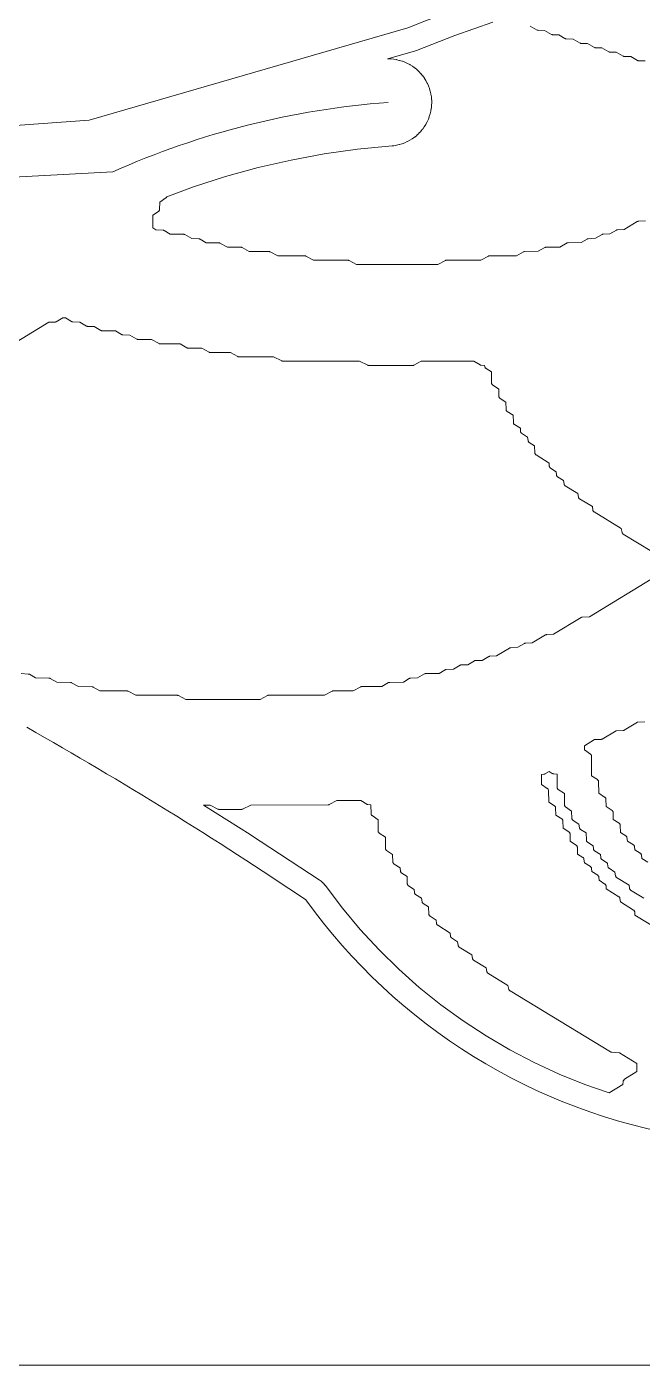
# Model space of a CAD drawing. Header units: inches. Extents: x 36 to 81.1, y 17.3 to 55.9.
# Drawn here: x 49.76 to 56.04, y 17.31 to 30.96 of the extents above; entities that cross this region are included whole.
import ezdxf

# ---------------------------------------------------------------- set-up
doc = ezdxf.new("R2010")
doc.units = ezdxf.units.IN
doc.layers.add('01_ORIGINAL_CAD', color=7, linetype='CONTINUOUS', lineweight=20)
doc.layers.add('03_ADDED_AREAS_SAME_COMPOSITION', color=7, linetype='CONTINUOUS', lineweight=15)

msp = doc.modelspace()

# ---------------------------------------------------------------- linework, layer by layer
at = {"layer": '01_ORIGINAL_CAD'}
msp.add_line((71.442, 17.312), (36.248, 17.312), dxfattribs=at)
for points in [[(53.65, 30.945, -0.14301), (60.243, 31.63, -0.286424), (65.36, 28.431), (66.481, 23.89, -0.272091), (64.9, 18.954), (63.661, 17.533)], [(53.65, 30.945), (50.4, 30.004), (48.095, 29.84), (45.427, 29.473), (42.376, 26.597), (41.758, 26.597, -0.10797), (36.248, 22.954)]]:
    msp.add_lwpolyline(points, format="xyb", dxfattribs=at)
msp.add_lwpolyline([(46.027, 28.759), (46.027, 29.23), (50.643, 29.479)], dxfattribs=at)
for centre, radius, start, end in [((54.073, 21.787), 8.422, 94.2501, 114.0352), ((27.349, -15.654), 45.391, 56.1832, 60.407), ((57.468, 25.543), 5.979, 215.6658, 260.7622)]:
    msp.add_arc(centre, radius, start, end, dxfattribs=at)
at = {"layer": '03_ADDED_AREAS_SAME_COMPOSITION'}
for points in [[(56.073, 28.978), (56, 28.974), (55.997, 28.974), (55.994, 28.973), (55.991, 28.972), (55.988, 28.971), (55.854, 28.89), (55.789, 28.888), (55.786, 28.888), (55.783, 28.887), (55.78, 28.886), (55.777, 28.885), (55.708, 28.845), (55.643, 28.844), (55.64, 28.843), (55.637, 28.843), (55.634, 28.842), (55.631, 28.84), (55.562, 28.801), (55.489, 28.797), (55.486, 28.796), (55.483, 28.796), (55.48, 28.795), (55.478, 28.793), (55.416, 28.757), (55.286, 28.756), (55.283, 28.756), (55.28, 28.755), (55.277, 28.754), (55.275, 28.753), (55.198, 28.712), (55.059, 28.71), (55.056, 28.71), (55.053, 28.709), (55.05, 28.708), (55.047, 28.707), (54.978, 28.668), (54.84, 28.666), (54.837, 28.666), (54.834, 28.665), (54.831, 28.664), (54.828, 28.663), (54.759, 28.623), (54.483, 28.623), (54.48, 28.623), (54.477, 28.622), (54.474, 28.621), (54.471, 28.62), (54.395, 28.579), (54.045, 28.578), (54.042, 28.578), (54.039, 28.577), (54.036, 28.577), (54.033, 28.575), (53.956, 28.534), (53.127, 28.534), (53.05, 28.575), (53.047, 28.576), (53.044, 28.577), (53.041, 28.578), (53.038, 28.578), (52.688, 28.578), (52.611, 28.619), (52.609, 28.62), (52.606, 28.621), (52.603, 28.622), (52.6, 28.622), (52.323, 28.622), (52.246, 28.663), (52.243, 28.664), (52.24, 28.665), (52.237, 28.666), (52.234, 28.666), (52.031, 28.666), (51.962, 28.706), (51.959, 28.707), (51.956, 28.708), (51.953, 28.709), (51.95, 28.709), (51.811, 28.711), (51.734, 28.752), (51.731, 28.753), (51.728, 28.754), (51.725, 28.754), (51.722, 28.755), (51.592, 28.755), (51.531, 28.792), (51.528, 28.793), (51.525, 28.794), (51.522, 28.795), (51.519, 28.795), (51.446, 28.799), (51.377, 28.838), (51.374, 28.84), (51.371, 28.841), (51.368, 28.841), (51.365, 28.842), (51.227, 28.843), (51.165, 28.88), (51.162, 28.881), (51.16, 28.883), (51.157, 28.883), (51.154, 28.884), (51.081, 28.887), (51.049, 28.907), (51.049, 29.036), (51.107, 29.074), (51.11, 29.076), (51.112, 29.078), (51.115, 29.081), (51.116, 29.084), (51.117, 29.087), (51.118, 29.091), (51.119, 29.094), (51.121, 29.169), (51.183, 29.212), (51.185, 29.214), (51.188, 29.217), (51.19, 29.219), (51.191, 29.222), (51.192, 29.224), (51.465, 29.325), (51.792, 29.431), (52.124, 29.522), (52.459, 29.599), (52.797, 29.661), (53.138, 29.709), (53.491, 29.743), (53.492, 29.743), (53.506, 29.745), (53.507, 29.745), (53.533, 29.749), (53.535, 29.749), (53.563, 29.756), (53.564, 29.756), (53.589, 29.764), (53.591, 29.764), (53.618, 29.774), (53.619, 29.775), (53.643, 29.786), (53.645, 29.786), (53.67, 29.8), (53.671, 29.801), (53.694, 29.815), (53.695, 29.815), (53.718, 29.832), (53.72, 29.833), (53.74, 29.85), (53.741, 29.851), (53.762, 29.87), (53.763, 29.872), (53.781, 29.891), (53.782, 29.892), (53.801, 29.914), (53.802, 29.915), (53.817, 29.937), (53.818, 29.938), (53.833, 29.962), (53.834, 29.964), (53.846, 29.987), (53.847, 29.988), (53.859, 30.014), (53.86, 30.016), (53.869, 30.04), (53.869, 30.042), (53.878, 30.069), (53.878, 30.071), (53.884, 30.096), (53.885, 30.098), (53.889, 30.126), (53.89, 30.128), (53.892, 30.154), (53.892, 30.156), (53.893, 30.185), (53.893, 30.186), (53.893, 30.212), (53.892, 30.214), (53.89, 30.243), (53.89, 30.244), (53.885, 30.27), (53.885, 30.272), (53.879, 30.3), (53.878, 30.301), (53.871, 30.326), (53.87, 30.328), (53.86, 30.355), (53.859, 30.356), (53.849, 30.38), (53.848, 30.382), (53.834, 30.407), (53.834, 30.408), (53.82, 30.431), (53.819, 30.432), (53.802, 30.456), (53.801, 30.457), (53.785, 30.477), (53.784, 30.478), (53.764, 30.499), (53.763, 30.501), (53.744, 30.518), (53.743, 30.52), (53.72, 30.538), (53.719, 30.539), (53.698, 30.554), (53.696, 30.555), (53.672, 30.57), (53.671, 30.571), (53.648, 30.583), (53.646, 30.584), (53.62, 30.596), (53.618, 30.597), (53.594, 30.606), (53.592, 30.607), (53.565, 30.615), (53.563, 30.615), (53.538, 30.621), (53.536, 30.622), (53.508, 30.627), (53.506, 30.627), (53.48, 30.629), (53.479, 30.629), (53.45, 30.63), (53.448, 30.63), (53.444, 30.63), (53.718, 30.71), (53.719, 30.71), (53.737, 30.716), (53.738, 30.717), (54.128, 30.868), (54.518, 31.003)], [(54.897, 30.964), (54.967, 30.924), (54.97, 30.923), (54.972, 30.922), (54.975, 30.921), (54.979, 30.921), (55.044, 30.919), (55.113, 30.88), (55.116, 30.878), (55.119, 30.877), (55.122, 30.877), (55.125, 30.876), (55.19, 30.875), (55.252, 30.838), (55.254, 30.837), (55.257, 30.836), (55.26, 30.835), (55.263, 30.835), (55.336, 30.831), (55.406, 30.791), (55.408, 30.79), (55.411, 30.789), (55.414, 30.788), (55.417, 30.788), (55.483, 30.786), (55.552, 30.747), (55.555, 30.746), (55.558, 30.745), (55.561, 30.744), (55.564, 30.744), (55.629, 30.742), (55.698, 30.703), (55.701, 30.701), (55.704, 30.7), (55.707, 30.7), (55.71, 30.699), (55.775, 30.698), (55.844, 30.658), (55.847, 30.657), (55.85, 30.656), (55.853, 30.655), (55.856, 30.655), (55.922, 30.653), (55.991, 30.614), (55.993, 30.613), (55.996, 30.612), (55.999, 30.611), (56.002, 30.611), (56.068, 30.609)], [(49.276, 27.512), (49.988, 27.945), (50.053, 27.947), (50.056, 27.947), (50.059, 27.948), (50.062, 27.949), (50.064, 27.95), (50.133, 27.99), (50.158, 27.99), (50.219, 27.953), (50.222, 27.952), (50.225, 27.951), (50.228, 27.95), (50.231, 27.949), (50.304, 27.946), (50.373, 27.906), (50.376, 27.905), (50.379, 27.904), (50.382, 27.903), (50.385, 27.903), (50.45, 27.901), (50.52, 27.862), (50.522, 27.86), (50.525, 27.859), (50.528, 27.859), (50.532, 27.859), (50.67, 27.857), (50.731, 27.82), (50.734, 27.819), (50.737, 27.818), (50.74, 27.817), (50.743, 27.817), (50.816, 27.813), (50.885, 27.773), (50.888, 27.772), (50.891, 27.771), (50.894, 27.77), (50.897, 27.77), (51.036, 27.768), (51.113, 27.727), (51.116, 27.726), (51.119, 27.725), (51.122, 27.725), (51.125, 27.724), (51.328, 27.724), (51.397, 27.685), (51.4, 27.683), (51.403, 27.682), (51.406, 27.682), (51.409, 27.682), (51.548, 27.68), (51.625, 27.639), (51.627, 27.638), (51.63, 27.637), (51.633, 27.636), (51.636, 27.636), (51.84, 27.635), (51.917, 27.595), (51.92, 27.593), (51.923, 27.592), (51.926, 27.592), (51.929, 27.592), (52.279, 27.591), (52.364, 27.55), (52.368, 27.548), (52.372, 27.547), (52.375, 27.547), (53.156, 27.547), (53.241, 27.506), (53.245, 27.504), (53.249, 27.503), (53.252, 27.503), (53.699, 27.504), (53.702, 27.504), (53.705, 27.504), (53.708, 27.505), (53.711, 27.507), (53.787, 27.548), (53.983, 27.548), (54.324, 27.548), (54.386, 27.511), (54.388, 27.51), (54.391, 27.509), (54.394, 27.508), (54.396, 27.508), (54.433, 27.505), (54.436, 27.49), (54.437, 27.487), (54.438, 27.484), (54.44, 27.481), (54.442, 27.478), (54.444, 27.476), (54.447, 27.474), (54.502, 27.44), (54.503, 27.327), (54.503, 27.323), (54.504, 27.32), (54.505, 27.317), (54.506, 27.314), (54.508, 27.311), (54.511, 27.308), (54.514, 27.306), (54.576, 27.264), (54.579, 27.188), (54.579, 27.185), (54.58, 27.181), (54.581, 27.178), (54.583, 27.175), (54.585, 27.173), (54.587, 27.17), (54.59, 27.168), (54.649, 27.13), (54.652, 27.055), (54.652, 27.052), (54.653, 27.048), (54.654, 27.045), (54.656, 27.042), (54.658, 27.04), (54.661, 27.037), (54.663, 27.035), (54.723, 26.997), (54.726, 26.922), (54.726, 26.919), (54.727, 26.915), (54.728, 26.912), (54.73, 26.909), (54.732, 26.907), (54.734, 26.904), (54.737, 26.902), (54.797, 26.864), (54.799, 26.833), (54.799, 26.829), (54.8, 26.826), (54.802, 26.823), (54.803, 26.82), (54.805, 26.818), (54.808, 26.815), (54.81, 26.813), (54.871, 26.775), (54.876, 26.738), (54.877, 26.735), (54.878, 26.732), (54.879, 26.729), (54.881, 26.727), (54.883, 26.724), (54.885, 26.722), (54.888, 26.72), (54.943, 26.686), (54.946, 26.612), (54.946, 26.608), (54.947, 26.605), (54.948, 26.602), (54.95, 26.599), (54.952, 26.596), (54.955, 26.594), (54.957, 26.592), (55.09, 26.509), (55.092, 26.478), (55.093, 26.475), (55.094, 26.472), (55.095, 26.468), (55.097, 26.466), (55.099, 26.463), (55.101, 26.461), (55.104, 26.459), (55.163, 26.42), (55.166, 26.389), (55.166, 26.386), (55.167, 26.383), (55.168, 26.38), (55.17, 26.377), (55.172, 26.374), (55.174, 26.372), (55.177, 26.37), (55.238, 26.331), (55.243, 26.295), (55.244, 26.292), (55.245, 26.289), (55.246, 26.286), (55.248, 26.283), (55.25, 26.281), (55.252, 26.279), (55.255, 26.277), (55.384, 26.198), (55.389, 26.162), (55.39, 26.159), (55.391, 26.156), (55.393, 26.153), (55.394, 26.15), (55.396, 26.148), (55.399, 26.146), (55.401, 26.144), (55.531, 26.065), (55.536, 26.029), (55.537, 26.026), (55.538, 26.023), (55.539, 26.02), (55.541, 26.017), (55.543, 26.015), (55.545, 26.013), (55.548, 26.011), (55.825, 25.843), (55.834, 25.801), (55.835, 25.798), (55.837, 25.795), (55.839, 25.792), (55.841, 25.79), (55.843, 25.787), (55.846, 25.785), (56.285, 25.52)], [(56.191, 25.362), (55.501, 24.942), (55.428, 24.938), (55.425, 24.938), (55.422, 24.937), (55.419, 24.936), (55.417, 24.935), (55.136, 24.765), (55.063, 24.761), (55.06, 24.76), (55.057, 24.76), (55.055, 24.759), (55.052, 24.757), (54.918, 24.676), (54.852, 24.674), (54.849, 24.674), (54.846, 24.673), (54.843, 24.672), (54.841, 24.671), (54.772, 24.631), (54.699, 24.627), (54.696, 24.627), (54.693, 24.626), (54.69, 24.625), (54.687, 24.624), (54.553, 24.543), (54.487, 24.541), (54.484, 24.541), (54.481, 24.54), (54.479, 24.539), (54.476, 24.538), (54.407, 24.498), (54.342, 24.497), (54.338, 24.496), (54.335, 24.496), (54.333, 24.495), (54.33, 24.493), (54.261, 24.454), (54.196, 24.452), (54.192, 24.452), (54.189, 24.451), (54.187, 24.45), (54.184, 24.449), (54.115, 24.409), (54.042, 24.405), (54.039, 24.405), (54.036, 24.404), (54.033, 24.403), (54.03, 24.402), (53.969, 24.365), (53.831, 24.363), (53.828, 24.363), (53.825, 24.362), (53.822, 24.361), (53.819, 24.36), (53.75, 24.321), (53.677, 24.317), (53.674, 24.316), (53.671, 24.315), (53.668, 24.314), (53.665, 24.313), (53.604, 24.276), (53.466, 24.274), (53.463, 24.274), (53.46, 24.274), (53.457, 24.273), (53.454, 24.271), (53.385, 24.232), (53.182, 24.231), (53.179, 24.231), (53.176, 24.231), (53.173, 24.23), (53.17, 24.228), (53.093, 24.188), (52.89, 24.187), (52.887, 24.187), (52.884, 24.186), (52.881, 24.185), (52.878, 24.184), (52.801, 24.143), (52.232, 24.142), (52.229, 24.142), (52.226, 24.142), (52.223, 24.141), (52.22, 24.139), (52.144, 24.098), (51.387, 24.098), (51.31, 24.139), (51.308, 24.14), (51.305, 24.141), (51.302, 24.142), (51.299, 24.142), (50.876, 24.142), (50.799, 24.183), (50.796, 24.184), (50.793, 24.185), (50.79, 24.186), (50.787, 24.186), (50.51, 24.186), (50.442, 24.225), (50.439, 24.227), (50.436, 24.228), (50.433, 24.229), (50.43, 24.229), (50.291, 24.231), (50.222, 24.27), (50.22, 24.271), (50.217, 24.272), (50.213, 24.273), (50.21, 24.273), (50.072, 24.275), (50.003, 24.314), (50, 24.315), (49.997, 24.316), (49.994, 24.317), (49.991, 24.317), (49.853, 24.319), (49.791, 24.356), (49.789, 24.357), (49.786, 24.358), (49.783, 24.359), (49.78, 24.359), (49.707, 24.363)], [(56.097, 22.44), (56.036, 22.479), (56.031, 22.515), (56.03, 22.518), (56.029, 22.521), (56.028, 22.524), (56.026, 22.527), (56.024, 22.529), (56.022, 22.531), (56.019, 22.533), (55.964, 22.567), (55.962, 22.598), (55.961, 22.601), (55.96, 22.604), (55.959, 22.608), (55.957, 22.61), (55.955, 22.613), (55.953, 22.615), (55.95, 22.617), (55.89, 22.656), (55.884, 22.693), (55.884, 22.696), (55.883, 22.699), (55.881, 22.702), (55.879, 22.704), (55.877, 22.706), (55.875, 22.709), (55.873, 22.71), (55.818, 22.744), (55.815, 22.819), (55.814, 22.822), (55.814, 22.826), (55.812, 22.829), (55.811, 22.832), (55.808, 22.834), (55.806, 22.837), (55.803, 22.839), (55.744, 22.877), (55.744, 22.947), (55.743, 22.95), (55.743, 22.953), (55.741, 22.957), (55.74, 22.96), (55.738, 22.962), (55.735, 22.965), (55.733, 22.967), (55.671, 23.009), (55.668, 23.085), (55.667, 23.088), (55.667, 23.092), (55.665, 23.095), (55.664, 23.098), (55.661, 23.1), (55.659, 23.103), (55.656, 23.105), (55.597, 23.143), (55.594, 23.262), (55.594, 23.265), (55.593, 23.269), (55.592, 23.272), (55.59, 23.275), (55.588, 23.278), (55.585, 23.28), (55.583, 23.282), (55.524, 23.32), (55.523, 23.523), (55.522, 23.526), (55.522, 23.53), (55.52, 23.533), (55.519, 23.536), (55.517, 23.539), (55.514, 23.541), (55.512, 23.543), (55.45, 23.586), (55.45, 23.627), (55.554, 23.69), (55.619, 23.692), (55.622, 23.692), (55.625, 23.693), (55.628, 23.694), (55.631, 23.695), (55.773, 23.779), (55.846, 23.783), (55.849, 23.783), (55.852, 23.784), (55.855, 23.785), (55.857, 23.787), (55.992, 23.868), (56.065, 23.872)], [(56.241, 21.735), (55.966, 21.902), (55.964, 21.933), (55.963, 21.936), (55.962, 21.939), (55.961, 21.942), (55.959, 21.945), (55.957, 21.948), (55.955, 21.95), (55.952, 21.952), (55.818, 22.035), (55.813, 22.072), (55.812, 22.075), (55.811, 22.078), (55.81, 22.081), (55.808, 22.083), (55.806, 22.086), (55.804, 22.088), (55.801, 22.089), (55.673, 22.168), (55.671, 22.199), (55.67, 22.202), (55.669, 22.205), (55.668, 22.208), (55.666, 22.211), (55.664, 22.214), (55.662, 22.216), (55.659, 22.218), (55.599, 22.256), (55.597, 22.287), (55.597, 22.291), (55.596, 22.294), (55.595, 22.297), (55.593, 22.3), (55.591, 22.302), (55.588, 22.305), (55.586, 22.307), (55.526, 22.345), (55.524, 22.376), (55.523, 22.379), (55.522, 22.383), (55.521, 22.386), (55.519, 22.388), (55.517, 22.391), (55.515, 22.393), (55.512, 22.395), (55.452, 22.434), (55.446, 22.471), (55.446, 22.474), (55.445, 22.477), (55.443, 22.48), (55.442, 22.482), (55.44, 22.485), (55.437, 22.487), (55.435, 22.488), (55.38, 22.522), (55.379, 22.592), (55.379, 22.595), (55.378, 22.598), (55.377, 22.602), (55.376, 22.605), (55.374, 22.607), (55.371, 22.61), (55.369, 22.612), (55.306, 22.654), (55.304, 22.73), (55.303, 22.733), (55.302, 22.737), (55.301, 22.74), (55.299, 22.743), (55.297, 22.745), (55.295, 22.748), (55.292, 22.75), (55.233, 22.788), (55.23, 22.863), (55.23, 22.866), (55.229, 22.87), (55.228, 22.873), (55.226, 22.876), (55.224, 22.879), (55.221, 22.881), (55.219, 22.883), (55.159, 22.921), (55.157, 22.996), (55.156, 22.999), (55.155, 23.003), (55.154, 23.006), (55.152, 23.009), (55.15, 23.012), (55.148, 23.014), (55.145, 23.016), (55.086, 23.054), (55.083, 23.173), (55.083, 23.176), (55.082, 23.18), (55.081, 23.183), (55.079, 23.186), (55.077, 23.189), (55.074, 23.191), (55.071, 23.193), (55.013, 23.231), (55.012, 23.336), (55.036, 23.337), (55.039, 23.337), (55.042, 23.338), (55.045, 23.339), (55.047, 23.34), (55.092, 23.365), (55.123, 23.346), (55.126, 23.344), (55.129, 23.343), (55.133, 23.342), (55.172, 23.338), (55.173, 23.202), (55.174, 23.199), (55.174, 23.196), (55.176, 23.192), (55.177, 23.189), (55.179, 23.186), (55.182, 23.184), (55.184, 23.182), (55.246, 23.14), (55.247, 23.025), (55.247, 23.021), (55.248, 23.018), (55.249, 23.015), (55.251, 23.012), (55.253, 23.009), (55.255, 23.007), (55.258, 23.004), (55.32, 22.962), (55.323, 22.887), (55.323, 22.883), (55.324, 22.88), (55.325, 22.877), (55.327, 22.874), (55.329, 22.871), (55.332, 22.868), (55.334, 22.866), (55.395, 22.828), (55.4, 22.791), (55.401, 22.788), (55.402, 22.785), (55.403, 22.782), (55.405, 22.78), (55.407, 22.777), (55.409, 22.775), (55.412, 22.773), (55.467, 22.739), (55.47, 22.665), (55.47, 22.661), (55.471, 22.658), (55.472, 22.655), (55.474, 22.652), (55.476, 22.649), (55.478, 22.647), (55.481, 22.645), (55.541, 22.606), (55.543, 22.575), (55.544, 22.572), (55.544, 22.569), (55.546, 22.566), (55.547, 22.563), (55.549, 22.56), (55.552, 22.558), (55.554, 22.556), (55.614, 22.518), (55.616, 22.487), (55.617, 22.483), (55.618, 22.48), (55.619, 22.477), (55.621, 22.474), (55.623, 22.472), (55.625, 22.469), (55.628, 22.467), (55.687, 22.429), (55.69, 22.398), (55.69, 22.395), (55.691, 22.391), (55.692, 22.388), (55.694, 22.386), (55.696, 22.383), (55.698, 22.381), (55.701, 22.379), (55.762, 22.34), (55.767, 22.303), (55.768, 22.3), (55.769, 22.297), (55.77, 22.294), (55.772, 22.292), (55.774, 22.289), (55.776, 22.287), (55.779, 22.286), (55.907, 22.207), (55.91, 22.176), (55.91, 22.173), (55.911, 22.17), (55.912, 22.167), (55.914, 22.164), (55.916, 22.161), (55.919, 22.159), (55.921, 22.157), (56.055, 22.074)]]:
    msp.add_lwpolyline(points, dxfattribs=at)
msp.add_lwpolyline([(51.636, 23.023), (51.712, 22.982), (51.715, 22.981), (51.718, 22.98), (51.721, 22.979), (51.724, 22.979), (51.951, 22.979), (51.954, 22.979), (51.957, 22.979), (51.96, 22.98), (51.963, 22.981), (52.048, 23.023), (52.836, 23.024), (52.839, 23.024), (52.842, 23.025), (52.845, 23.026), (52.848, 23.027), (52.925, 23.068), (53.169, 23.068), (53.231, 23.031), (53.233, 23.03), (53.236, 23.029), (53.239, 23.028), (53.242, 23.028), (53.274, 23.025), (53.275, 22.935), (53.275, 22.932), (53.276, 22.929), (53.277, 22.925), (53.278, 22.922), (53.28, 22.92), (53.283, 22.917), (53.285, 22.915), (53.347, 22.873), (53.348, 22.758), (53.348, 22.754), (53.349, 22.751), (53.35, 22.748), (53.352, 22.745), (53.354, 22.742), (53.356, 22.74), (53.359, 22.738), (53.421, 22.695), (53.422, 22.581), (53.422, 22.577), (53.423, 22.574), (53.424, 22.571), (53.426, 22.568), (53.428, 22.565), (53.43, 22.562), (53.433, 22.56), (53.495, 22.518), (53.498, 22.442), (53.498, 22.439), (53.499, 22.435), (53.5, 22.432), (53.502, 22.429), (53.504, 22.427), (53.506, 22.424), (53.509, 22.422), (53.57, 22.383), (53.575, 22.347), (53.576, 22.344), (53.577, 22.341), (53.578, 22.338), (53.58, 22.335), (53.582, 22.333), (53.584, 22.331), (53.587, 22.329), (53.642, 22.295), (53.644, 22.22), (53.645, 22.217), (53.646, 22.214), (53.647, 22.211), (53.649, 22.208), (53.651, 22.205), (53.653, 22.202), (53.656, 22.2), (53.716, 22.162), (53.718, 22.131), (53.718, 22.128), (53.719, 22.124), (53.72, 22.121), (53.722, 22.119), (53.724, 22.116), (53.727, 22.114), (53.729, 22.112), (53.79, 22.073), (53.795, 22.036), (53.796, 22.033), (53.797, 22.03), (53.798, 22.027), (53.8, 22.025), (53.802, 22.022), (53.804, 22.02), (53.807, 22.019), (53.862, 21.985), (53.865, 21.91), (53.865, 21.907), (53.866, 21.903), (53.867, 21.9), (53.869, 21.897), (53.871, 21.895), (53.873, 21.892), (53.876, 21.89), (53.937, 21.851), (53.942, 21.815), (53.943, 21.811), (53.944, 21.809), (53.945, 21.806), (53.947, 21.803), (53.949, 21.801), (53.951, 21.799), (53.954, 21.797), (54.082, 21.718), (54.085, 21.688), (54.085, 21.684), (54.086, 21.681), (54.087, 21.678), (54.089, 21.675), (54.091, 21.673), (54.093, 21.67), (54.096, 21.668), (54.157, 21.629), (54.162, 21.593), (54.163, 21.59), (54.164, 21.587), (54.165, 21.584), (54.167, 21.581), (54.169, 21.579), (54.171, 21.577), (54.174, 21.575), (54.303, 21.496), (54.308, 21.46), (54.309, 21.457), (54.31, 21.454), (54.311, 21.451), (54.313, 21.448), (54.315, 21.446), (54.318, 21.444), (54.32, 21.442), (54.45, 21.363), (54.455, 21.327), (54.456, 21.324), (54.457, 21.321), (54.458, 21.318), (54.46, 21.315), (54.462, 21.313), (54.464, 21.311), (54.467, 21.309), (54.671, 21.185), (54.68, 21.144), (54.681, 21.141), (54.683, 21.138), (54.684, 21.135), (54.686, 21.132), (54.689, 21.13), (54.692, 21.128), (55.716, 20.508), (55.719, 20.506), (55.722, 20.505), (55.724, 20.505), (55.727, 20.504), (55.807, 20.497), (55.985, 20.389), (55.985, 20.305), (55.858, 20.227), (55.856, 20.225), (55.854, 20.223), (55.852, 20.22), (55.85, 20.218), (55.848, 20.215), (55.847, 20.212), (55.847, 20.209), (55.842, 20.173), (55.704, 20.088), (55.454, 20.175), (55.193, 20.28), (54.938, 20.398), (54.689, 20.528), (54.448, 20.669), (54.213, 20.823), (53.986, 20.988), (53.767, 21.164), (53.557, 21.35), (53.356, 21.548), (53.164, 21.755), (52.982, 21.973), (52.806, 22.205), (52.805, 22.206), (52.789, 22.225), (52.787, 22.227), (52.769, 22.245), (52.766, 22.246), (52.746, 22.261), (52.745, 22.262), (52.046, 22.721), (52.045, 22.721), (52.042, 22.724), (52.042, 22.724), (51.568, 23.023)], close=True, dxfattribs=at)

doc.saveas('drawing.dxf')
